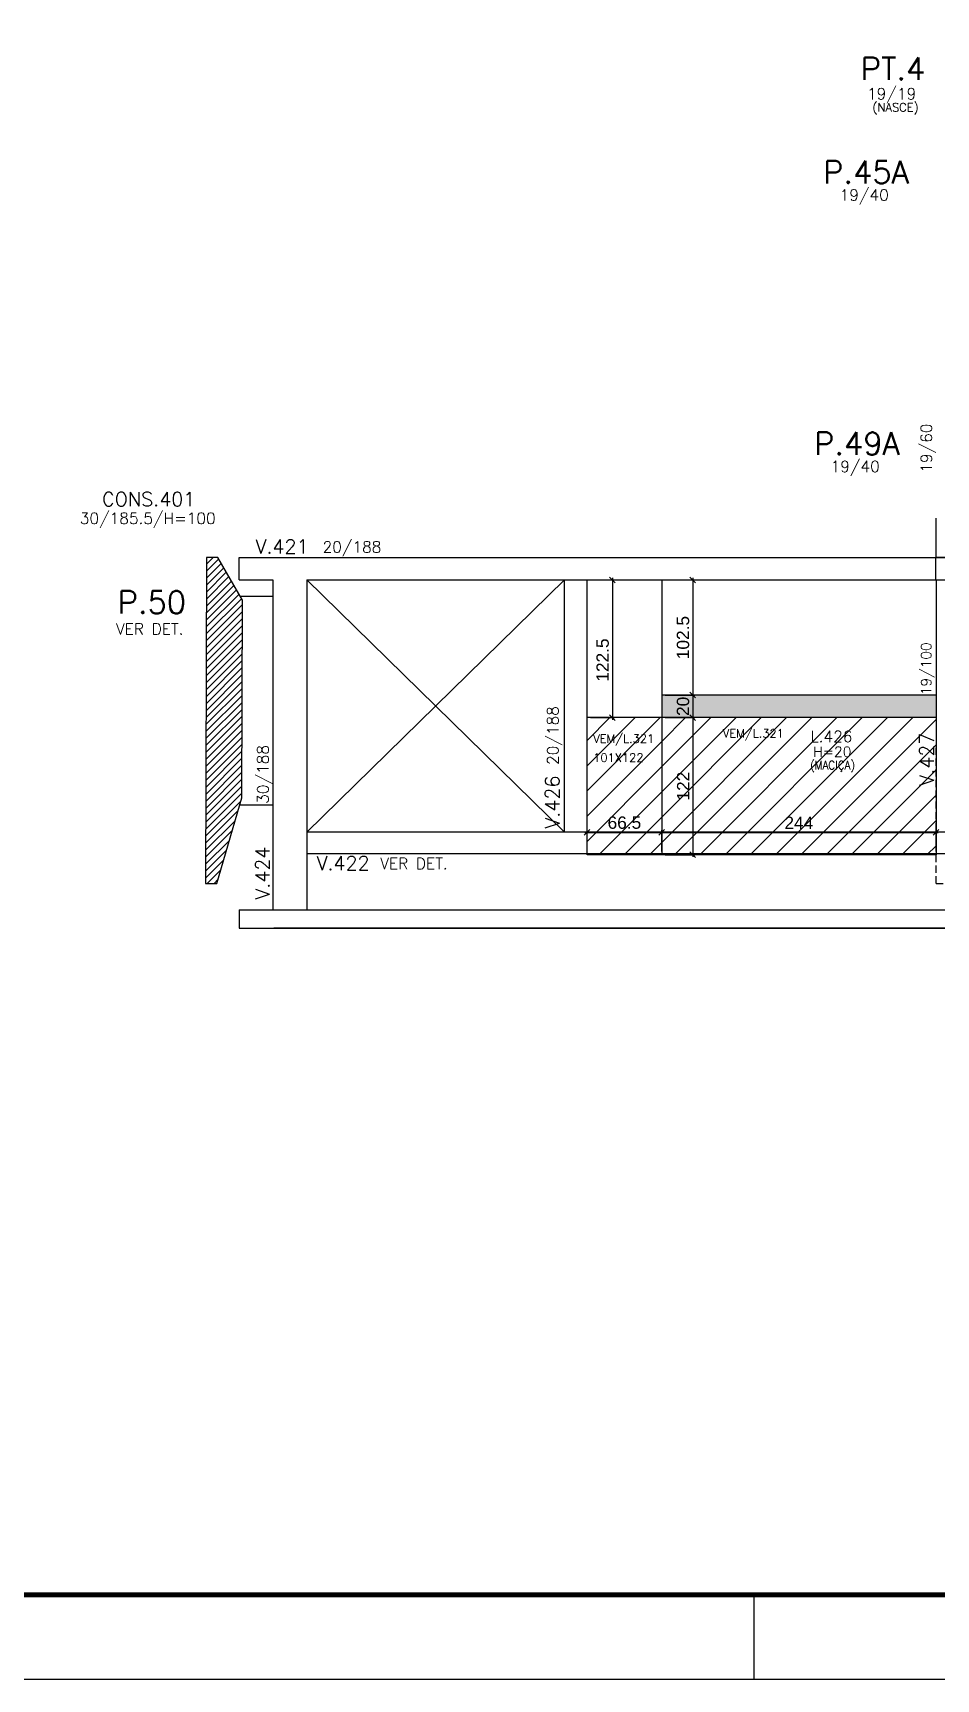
# Model space of a CAD drawing. Extents: x 534 to 8035, y 2354 to 7562.
# Drawn here: x 2661 to 3464, y 3107 to 4571 of the extents above; entities that cross this region are included whole.
import ezdxf

# ---------------------------------------------------------------- set-up
doc = ezdxf.new("R2010")
doc.units = 0
doc.linetypes.add('HIDDEN', pattern=[9.525, 6.35, -3.175])
doc.layers.get('0').update_dxf_attribs({"color": 9, "linetype": 'CONTINUOUS'})
doc.layers.get('DEFPOINTS').update_dxf_attribs({"linetype": 'CONTINUOUS'})
for name, color, linetype in [('COTA', 241, 'CONTINUOUS'), ('FO-HACHURA_PILAR-MORRE', 252, 'CONTINUOUS'), ('FO-TEXTO-LAJES', 152, 'CONTINUOUS'), ('FO-TEXTO-VIGAS', 3, 'CONTINUOUS'), ('P-M', 7, 'CONTINUOUS'), ('P-N', 5, 'CONTINUOUS'), ('Painéis', 200, 'CONTINUOUS'), ('Reaproveitamento', 251, 'CONTINUOUS'), ('TIRAS REESCORAMENTO', 252, 'CONTINUOUS')]:
    doc.layers.add(name, color=color, linetype=linetype)
for name, color, linetype, lineweight in [('FO-Textos dos pilares', 3, 'CONTINUOUS', 20), ('FO-Vigas', 2, 'CONTINUOUS', 30), ('SEM LAJE', 8, 'CONTINUOUS', 30)]:
    doc.layers.add(name, color=color, linetype=linetype, lineweight=lineweight)
doc.styles.add('ARIAL', font='arial.ttf')
doc.styles.add('ROMANS', font='romans.shx')
doc.dimstyles.new('COTA LAJE', dxfattribs={"dimtxt": 11, "dimasz": 5, "dimexe": 2, "dimexo": 3, "dimgap": 3, "dimtad": 3, "dimdec": 1, "dimzin": 12, "dimdsep": 46, "dimtxsty": 'ARIAL', "dimblk": 'OBLIQUE', "dimcen": 10, "dimdle": 2, "dimclrd": 5, "dimclre": 5, "dimclrt": 2, "dimadec": 0, "dimazin": 3, "dimtfac": 1, "dimtdec": 1, "dimtmove": 0, "dimatfit": 3, "dimldrblk": 'OBLIQUE', "dimfxl": 1, "dimlwd": -1, "dimlwe": -1, "dimarcsym": 1})
pattern_1 = [(45, (0, -20), (-11.22532, 11.22532), [])]

# ---------------------------------------------------------------- blocks, each defined once
blk = doc.blocks.new('*U4')
at = {"color": 7}
blk.add_line((-6210, 0), (-6210, -100), dxfattribs=at)
blk.add_lwpolyline([(-8310, 5840), (-8310, -100), (100, -100), (100, 5840)], close=True, dxfattribs=at)
at = {"color": 7, "const_width": 6}
blk.add_lwpolyline([(-8060, 5740), (-8060, 0), (0, 0), (0, 5740)], close=True, dxfattribs=at)
blk = doc.blocks.new('_Oblique')
at = {"color": 0, "linetype": 'ByBlock', "lineweight": -2}
blk.add_line((-0.5, -0.5), (0.5, 0.5), dxfattribs=at)
blk = doc.blocks.new('*D192')
at = {"layer": 'COTA', "color": 5, "linetype": 'Continuous', "transparency": 16777216}
for p, q in [((3176.1, 4086.6), (3176.1, 3960.1)), ((3156.6, 4084.6), (3178.1, 4084.6)), ((3156.6, 3962.1), (3178.1, 3962.1))]:
    blk.add_line(p, q, dxfattribs=at)
at = {"layer": 'DEFPOINTS', "color": 0, "linetype": 'Continuous', "transparency": 16777216}
for p in [(3153.6, 4084.6), (3153.6, 3962.1), (3176.1, 3962.1)]:
    blk.add_point(p, dxfattribs=at)
at = {"layer": 'COTA', "color": 5, "linetype": 'Continuous', "transparency": 16777216, "xscale": 5, "yscale": 5, "zscale": 5}
for p, rotation in [((3176.1, 4084.6), 90), ((3176.1, 3962.1), 270)]:
    blk.add_blockref('_Oblique', p, dxfattribs=dict(at, rotation=rotation))
at = {"layer": 'COTA', "color": 2, "linetype": 'Continuous', "transparency": 16777216, "insert": (3167.5, 4013.3), "char_height": 11, "attachment_point": 5, "rotation": 90, "style": 'ARIAL'}
blk.add_mtext('122.5', dxfattribs=at)
blk = doc.blocks.new('*D193')
at = {"layer": 'COTA', "color": 5, "linetype": 'Continuous', "transparency": 16777216}
for p, q in [((3247.6, 4086.6), (3247.6, 3980.1)), ((3223, 4084.6), (3249.6, 4084.6)), ((3223, 3982.1), (3249.6, 3982.1))]:
    blk.add_line(p, q, dxfattribs=at)
at = {"layer": 'DEFPOINTS', "color": 0, "linetype": 'Continuous', "transparency": 16777216}
for p in [(3220, 4084.6), (3220, 3982.1), (3247.6, 3982.1)]:
    blk.add_point(p, dxfattribs=at)
at = {"layer": 'COTA', "color": 5, "linetype": 'Continuous', "transparency": 16777216, "xscale": 5, "yscale": 5, "zscale": 5}
for p, rotation in [((3247.6, 4084.6), 90), ((3247.6, 3982.1), 270)]:
    blk.add_blockref('_Oblique', p, dxfattribs=dict(at, rotation=rotation))
at = {"layer": 'COTA', "color": 2, "linetype": 'Continuous', "transparency": 16777216, "insert": (3239, 4033.3), "char_height": 11, "attachment_point": 5, "rotation": 90, "style": 'ARIAL'}
blk.add_mtext('102.5', dxfattribs=at)
blk = doc.blocks.new('*D194')
at = {"layer": 'COTA', "color": 5, "linetype": 'Continuous', "transparency": 16777216}
for p, q in [((3247.6, 3984.1), (3247.6, 3960.1)), ((3223, 3982.1), (3249.6, 3982.1)), ((3223, 3962.1), (3249.6, 3962.1))]:
    blk.add_line(p, q, dxfattribs=at)
at = {"layer": 'DEFPOINTS', "color": 0, "linetype": 'Continuous', "transparency": 16777216}
for p in [(3220, 3982.1), (3220, 3962.1), (3247.6, 3962.1)]:
    blk.add_point(p, dxfattribs=at)
at = {"layer": 'COTA', "color": 5, "linetype": 'Continuous', "transparency": 16777216, "xscale": 5, "yscale": 5, "zscale": 5}
for p, rotation in [((3247.6, 3982.1), 90), ((3247.6, 3962.1), 270)]:
    blk.add_blockref('_Oblique', p, dxfattribs=dict(at, rotation=rotation))
at = {"layer": 'COTA', "color": 2, "linetype": 'Continuous', "transparency": 16777216, "insert": (3239, 3972.1), "char_height": 11, "attachment_point": 5, "rotation": 90, "style": 'ARIAL'}
blk.add_mtext('20', dxfattribs=at)
blk = doc.blocks.new('*D195')
at = {"layer": 'COTA', "color": 5, "linetype": 'Continuous', "transparency": 16777216}
for p, q in [((3223, 3962.1), (3249.6, 3962.1)), ((3247.6, 3964.1), (3247.6, 3838.1)), ((3223, 3840.1), (3249.6, 3840.1))]:
    blk.add_line(p, q, dxfattribs=at)
at = {"layer": 'DEFPOINTS', "color": 0, "linetype": 'Continuous', "transparency": 16777216}
for p in [(3220, 3962.1), (3220, 3840.1), (3247.6, 3840.1)]:
    blk.add_point(p, dxfattribs=at)
at = {"layer": 'COTA', "color": 5, "linetype": 'Continuous', "transparency": 16777216, "xscale": 5, "yscale": 5, "zscale": 5}
for p, rotation in [((3247.6, 3962.1), 90), ((3247.6, 3840.1), 270)]:
    blk.add_blockref('_Oblique', p, dxfattribs=dict(at, rotation=rotation))
at = {"layer": 'COTA', "color": 2, "linetype": 'Continuous', "transparency": 16777216, "insert": (3239.1, 3901.1), "char_height": 11, "attachment_point": 5, "rotation": 90, "style": 'ARIAL'}
blk.add_mtext('122', dxfattribs=at)
blk = doc.blocks.new('*D196')
at = {"layer": 'COTA', "color": 5, "linetype": 'Continuous', "transparency": 16777216}
for p, q in [((3151.6, 3860), (3222, 3860)), ((3153.6, 3843.1), (3153.6, 3862)), ((3220, 3843.1), (3220, 3862))]:
    blk.add_line(p, q, dxfattribs=at)
at = {"layer": 'DEFPOINTS', "color": 0, "linetype": 'Continuous', "transparency": 16777216}
for p in [(3220, 3860), (3153.6, 3840.1), (3220, 3840.1)]:
    blk.add_point(p, dxfattribs=at)
at = {"layer": 'COTA', "color": 5, "linetype": 'Continuous', "transparency": 16777216, "xscale": 5, "yscale": 5, "zscale": 5, "rotation": 180}
blk.add_blockref('_Oblique', (3153.6, 3860), dxfattribs=at)
at = {"layer": 'COTA', "color": 5, "linetype": 'Continuous', "transparency": 16777216, "xscale": 5, "yscale": 5, "zscale": 5}
blk.add_blockref('_Oblique', (3220, 3860), dxfattribs=at)
at = {"layer": 'COTA', "color": 2, "linetype": 'Continuous', "transparency": 16777216, "insert": (3186.8, 3868.6), "char_height": 11, "attachment_point": 5, "style": 'ARIAL'}
blk.add_mtext('66.5', dxfattribs=at)
blk = doc.blocks.new('*D197')
at = {"layer": 'COTA', "color": 5, "linetype": 'Continuous', "transparency": 16777216}
for p, q in [((3218, 3860), (3466, 3860)), ((3220, 3843.1), (3220, 3862)), ((3464, 3843.1), (3464, 3862))]:
    blk.add_line(p, q, dxfattribs=at)
at = {"layer": 'DEFPOINTS', "color": 0, "linetype": 'Continuous', "transparency": 16777216}
for p in [(3464, 3860), (3220, 3840.1), (3464, 3840.1)]:
    blk.add_point(p, dxfattribs=at)
at = {"layer": 'COTA', "color": 5, "linetype": 'Continuous', "transparency": 16777216, "xscale": 5, "yscale": 5, "zscale": 5, "rotation": 180}
blk.add_blockref('_Oblique', (3220, 3860), dxfattribs=at)
at = {"layer": 'COTA', "color": 5, "linetype": 'Continuous', "transparency": 16777216, "xscale": 5, "yscale": 5, "zscale": 5}
blk.add_blockref('_Oblique', (3464, 3860), dxfattribs=at)
at = {"layer": 'COTA', "color": 2, "linetype": 'Continuous', "transparency": 16777216, "insert": (3342, 3868.5), "char_height": 11, "attachment_point": 5, "style": 'ARIAL'}
blk.add_mtext('244', dxfattribs=at)

msp = doc.modelspace()

# ---------------------------------------------------------------- hatches: boundary and pattern name
at = {"layer": 'FO-HACHURA_PILAR-MORRE'}
h = msp.add_hatch(dxfattribs=at)
h.set_pattern_fill('ANSI31', color=256, scale=35)
h.set_pattern_definition([(45, (-15397.861, 11884.219), (-3.0935922, 3.0935922), [])])
h.paths.add_polyline_path([(2824.21, 3814.54), (2846.44, 3890.66), (2846.96, 4066.71), (2825.07, 4104.54), (2815.07, 4104.57), (2814.21, 3814.57)])
at = {"layer": 'Reaproveitamento', "linetype": 'Continuous'}
h = msp.add_hatch(dxfattribs=at)
h.set_pattern_fill('ANSI31', color=256, scale=5)
h.set_pattern_definition(pattern_1)
h.paths.add_polyline_path([(3153.57, 3840.07), (3220.04, 3840.07), (3220.04, 3962.07), (3153.57, 3962.07)])
h = msp.add_hatch(dxfattribs=at)
h.set_pattern_fill('ANSI31', color=256, scale=5)
h.set_pattern_definition(pattern_1)
h.paths.add_polyline_path([(3220.04, 3962.07), (3220.04, 3840.07), (3464.04, 3840.07), (3464.04, 3962.07)])
at = {"layer": 'TIRAS REESCORAMENTO'}
msp.add_hatch(color=256, dxfattribs=at).paths.add_polyline_path([(3464.04, 3962.07), (3464.04, 3982.07), (3220.04, 3982.07), (3220.04, 3962.07)])

# ---------------------------------------------------------------- linework, layer by layer
at = {"layer": 'FO-Vigas'}
for p, q in [((3464.04, 4104.57), (3464.04, 4139.57)), ((2844.21, 4104.57), (3605.07, 4104.57)), ((2844.21, 4084.57), (2844.21, 4104.57)), ((2844.21, 4084.57), (2874.21, 4084.57)), ((2874.21, 4084.57), (2874.21, 3791.09)), ((2904.21, 4084.57), (5725.54, 4084.57)), ((2904.21, 4084.57), (2904.21, 3791.09)), ((3133.57, 3860.07), (3133.57, 4084.57)), ((3153.57, 3860.07), (3153.57, 4084.57)), ((2844.97, 4070.04), (2874.21, 4070.04)), ((2844.66, 3884.57), (2874.21, 3884.57)), ((5725.54, 3860.07), (2904.21, 3860.07)), ((2904.21, 3841.07), (5725.54, 3841.07)), ((2844.21, 3791.09), (2844.21, 3774.64)), ((2844.21, 3791.09), (5785.54, 3791.09)), ((2844.21, 3774.64), (5755.54, 3774.64)), ((5785.54, 3774.64), (2874.95, 3774.64))]:
    msp.add_line(p, q, dxfattribs=at)
at = {"layer": 'FO-Vigas', "linetype": 'HIDDEN'}
for q in [(3464.04, 3937.03), (5623.07, 3814.57)]:
    msp.add_line((3464.04, 3814.57), q, dxfattribs=at)
at = {"layer": 'P-M'}
for p, q in [((2815.07, 4104.57), (2814.21, 3814.57)), ((2825.07, 4104.54), (2815.07, 4104.57)), ((2846.96, 4066.71), (2825.07, 4104.54)), ((2846.44, 3890.66), (2846.96, 4066.71)), ((2824.21, 3814.54), (2846.44, 3890.66)), ((2814.21, 3814.57), (2824.21, 3814.54))]:
    msp.add_line(p, q, dxfattribs=at)
at = {"layer": 'P-N'}
msp.add_lwpolyline([(3483.57, 4084.57), (3483.57, 4104.57), (3463.57, 4104.57), (3463.57, 4084.57)], close=True, dxfattribs=at)
at = {"layer": 'Painéis', "linetype": 'Continuous'}
for p, q in [((3153.57, 4084.57), (3464.04, 4084.57)), ((3153.57, 3840.07), (3153.57, 4084.57)), ((3220.04, 4084.57), (3220.04, 3840.07)), ((3464.04, 4084.57), (3464.04, 3840.07)), ((3464.04, 3982.07), (3220.04, 3982.07)), ((3464.04, 3962.07), (3153.57, 3962.07)), ((3464.04, 3840.07), (3153.57, 3840.07))]:
    msp.add_line(p, q, dxfattribs=at)
at = {"layer": 'SEM LAJE'}
for p, q in [((3133.49, 4084.57), (2904.21, 3860.07)), ((2904.21, 4084.57), (3133.49, 3860.07))]:
    msp.add_line(p, q, dxfattribs=at)

# ---------------------------------------------------------------- block references
at = {"xscale": 0.75, "yscale": 0.75, "zscale": 0.75}
msp.add_blockref('*U4', (7959.51, 3181.71), dxfattribs=at)

# ---------------------------------------------------------------- texts
at = {"layer": 'FO-TEXTO-LAJES', "color": 0, "style": 'ROMANS'}
for s, p in [('VEM/L.321', (3159.13, 3939.69)), ('VEM/L.321', (3274.43, 3944.29)), ('101X122', (3159.13, 3922.8))]:
    msp.add_text(s, height=7.447, dxfattribs=at).set_placement(p)
at = {"layer": 'FO-TEXTO-LAJES', "style": 'ROMANS'}
msp.add_text('L.426', height=10, dxfattribs=at).set_placement((3352.35, 3940.33))
at = {"layer": 'FO-TEXTO-LAJES', "color": 3, "style": 'ROMANS'}
msp.add_text('H=20', height=9, dxfattribs=at).set_placement((3354.77, 3927.25))
at = {"layer": 'FO-TEXTO-LAJES', "color": 4, "style": 'ROMANS', "width": 0.9}
msp.add_text('(MACIÇA)', height=7.5, dxfattribs=at).set_placement((3352.03, 3916.03))
at = {"layer": 'FO-TEXTO-VIGAS', "style": 'ROMANS'}
for s, height, p in [('19/60', 10, (3460.41, 4179.98)), ('19/100', 9, (3459.71, 3982.01)), ('20/188', 10, (3128.15, 3920)), ('30/188', 10, (2870.27, 3885.43))]:
    msp.add_text(s, height=height, rotation=90, dxfattribs=at).set_placement(p)
at = {"layer": 'FO-TEXTO-VIGAS', "color": 1, "style": 'ROMANS'}
for s, p in [('CONS.401', (2722.12, 4150.31)), ('V.421', (2858.71, 4108.11)), ('V.422', (2913.04, 3826.41))]:
    msp.add_text(s, height=12.5, dxfattribs=at).set_placement(p)
at = {"layer": 'FO-TEXTO-VIGAS', "style": 'ROMANS'}
for s, p in [('30/185.5/H=100', (2702.36, 4134.4)), ('20/188', (2918.35, 4108.93)), ('VER DET.', (2969.65, 3827.23))]:
    msp.add_text(s, height=10, dxfattribs=at).set_placement(p)
at = {"layer": 'FO-TEXTO-VIGAS', "color": 1, "style": 'ROMANS'}
for s, p in [('V.427', (3461.94, 3901.61)), ('V.426', (3128.97, 3863.39)), ('V.424', (2871.09, 3800.24))]:
    msp.add_text(s, height=12.5, rotation=90, dxfattribs=at).set_placement(p)
at = {"layer": 'FO-Textos dos pilares', "color": 1, "style": 'ROMANS'}
for s, p in [('PT.4', (3397.1, 4529.47)), ('P.45A', (3363.69, 4437.42)), ('P.49A', (3355.64, 4195.95)), ('P.50', (2736.06, 4054.77))]:
    msp.add_text(s, height=20, dxfattribs=at).set_placement(p)
at = {"layer": 'FO-Textos dos pilares', "color": 3, "style": 'ROMANS'}
for s, p in [('19/19', (3402.67, 4512.17)), ('19/40', (3378.31, 4422.02)), ('19/40', (3370.25, 4180.55)), ('VER DET.', (2734.6, 4035.95))]:
    msp.add_text(s, height=10, dxfattribs=at).set_placement(p)
at = {"layer": 'FO-Textos dos pilares', "color": 4, "style": 'ROMANS'}
msp.add_text('(NASCE)', height=7.5, dxfattribs=at).set_placement((3407.45, 4501.31))

# ---------------------------------------------------------------- dimensions: what is measured, and where the dimension line sits
at = {"layer": 'COTA', "linetype": 'Continuous'}
dim = msp.add_linear_dim(base=(3176.08, 3962.07), p1=(3153.57, 4084.57), p2=(3153.57, 3962.07), angle=90, dimstyle='COTA LAJE', dxfattribs=at)
dim.commit()
dim.dimension.update_dxf_attribs({"geometry": '*D192', "text_midpoint": (3176.08, 4013.32), "dimtype": 160})
dim = msp.add_linear_dim(base=(3247.64, 3982.07), p1=(3220.04, 4084.57), p2=(3220.04, 3982.07), angle=90, dimstyle='COTA LAJE', dxfattribs=at)
dim.commit()
dim.dimension.update_dxf_attribs({"geometry": '*D193', "text_midpoint": (3239.02, 4033.32)})
dim = msp.add_linear_dim(base=(3247.64, 3962.07), p1=(3220.04, 3982.07), p2=(3220.04, 3962.07), angle=90, dimstyle='COTA LAJE', override={"dimtmove": 1}, dxfattribs=at)
dim.commit()
dim.dimension.update_dxf_attribs({"geometry": '*D194', "text_midpoint": (3247.64, 3972.07), "dimtype": 160})
dim = msp.add_linear_dim(base=(3247.64, 3840.07), p1=(3220.04, 3962.07), p2=(3220.04, 3840.07), angle=90, dimstyle='COTA LAJE', override={"dimtmove": 1}, dxfattribs=at)
dim.commit()
dim.dimension.update_dxf_attribs({"geometry": '*D195', "text_midpoint": (3239.11, 3901.07)})
dim = msp.add_linear_dim(base=(3220.04, 3859.98), p1=(3153.57, 3840.07), p2=(3220.04, 3840.07), dimstyle='COTA LAJE', dxfattribs=at)
dim.commit()
dim.dimension.update_dxf_attribs({"geometry": '*D196', "text_midpoint": (3186.8, 3868.6)})
dim = msp.add_linear_dim(base=(3464.04, 3859.98), p1=(3220.04, 3840.07), p2=(3464.04, 3840.07), dimstyle='COTA LAJE', override={"dimtmove": 1}, dxfattribs=at)
dim.commit()
dim.dimension.update_dxf_attribs({"geometry": '*D197', "text_midpoint": (3342.04, 3868.5)})

doc.saveas('drawing.dxf')
